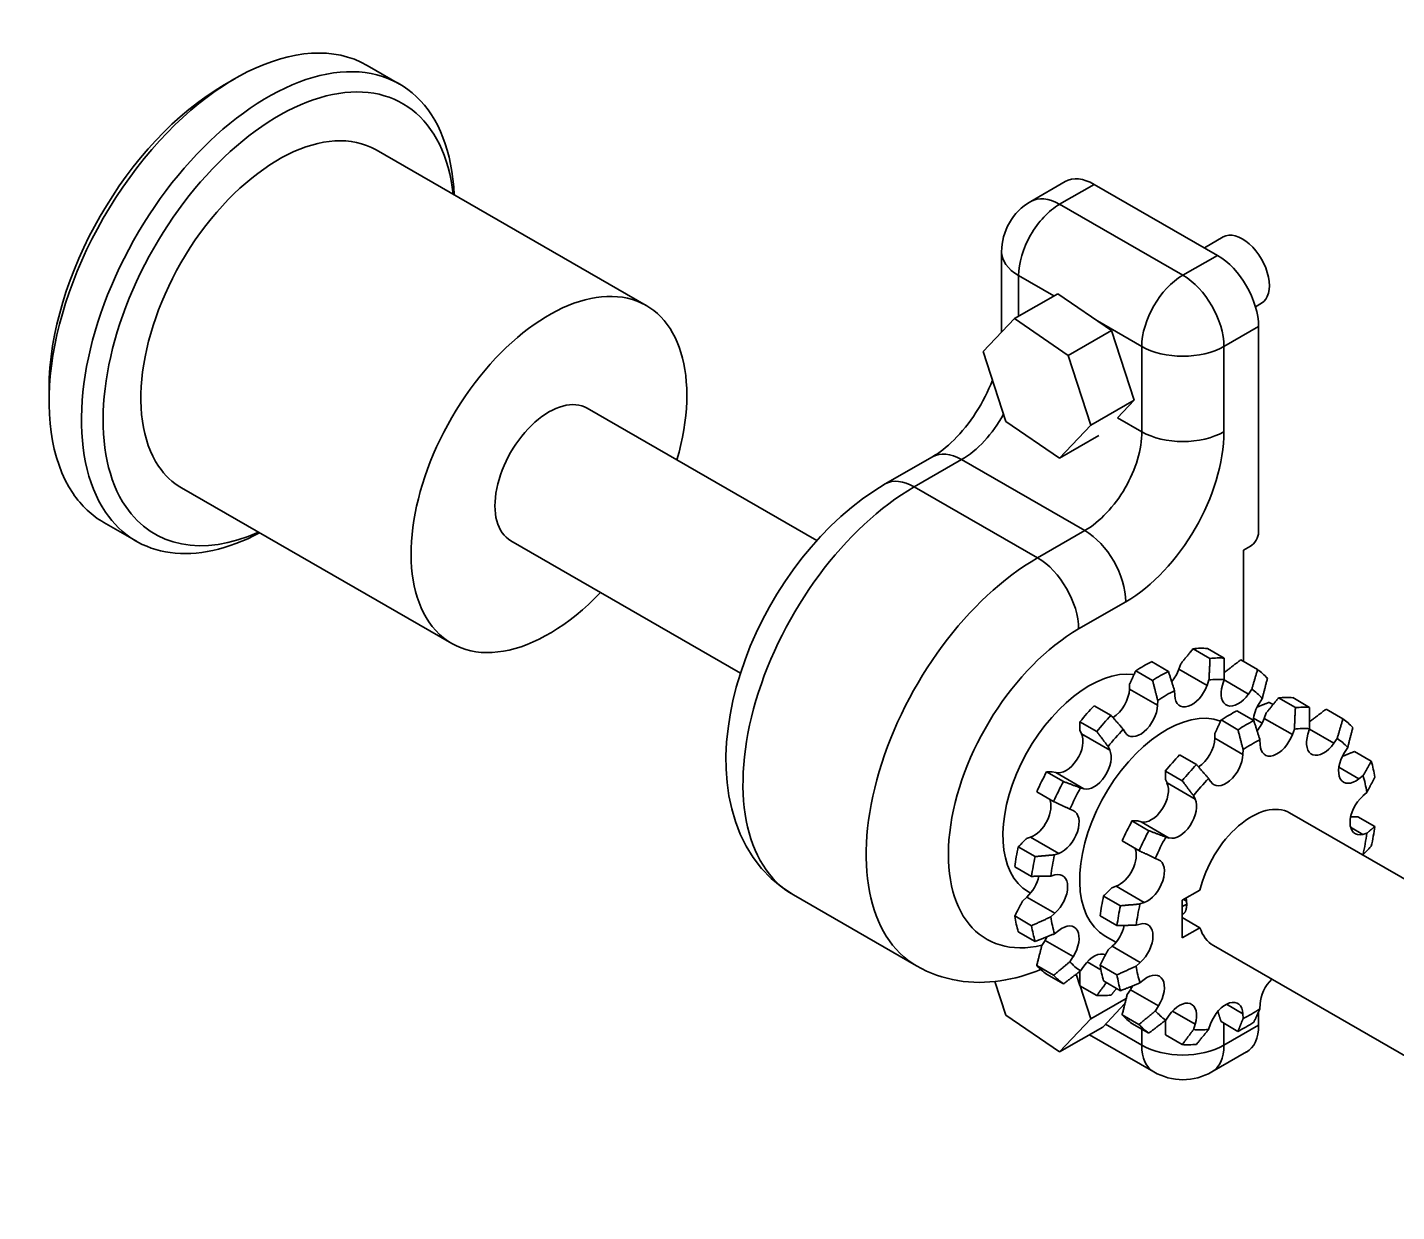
# Model space of a CAD drawing. Header units: millimetres. Extents: x 124 to 803, y 144 to 446.
# Drawn here: x 517.6 to 696.8, y 197.6 to 352.5 of the extents above; entities that cross this region are included whole.
import ezdxf

# ---------------------------------------------------------------- set-up
doc = ezdxf.new("R2010")
doc.units = ezdxf.units.MM
doc.layers.add('Tangent Edges', color=255, linetype='Continuous', lineweight=50)
doc.layers.add('Visible Edges', color=255, linetype='Continuous', lineweight=50)

msp = doc.modelspace()

# ---------------------------------------------------------------- linework, layer by layer
at = {"layer": 'Tangent Edges', "linetype": 'Continuous', "lineweight": 35}
for p, q in [((653.41, 332.37), (648.89, 329.76)), ((652.68, 329.39), (657.21, 331.99)), ((668.8, 320.1), (652.68, 329.39)), ((645.08, 323.17), (645.08, 312.67)), ((673.33, 322.71), (668.8, 320.1)), ((647.31, 314.75), (647.31, 320.08)), ((647.31, 320.08), (651.93, 317.42)), ((657.62, 314.14), (663.43, 310.79)), ((674.18, 310.79), (678.7, 313.4)), ((663.43, 310.79), (663.43, 299.65)), ((674.18, 299.65), (674.18, 310.79)), ((660.25, 301.48), (663.43, 299.65)), ((636.04, 296.36), (629.87, 292.81)), ((633.66, 292.44), (639.84, 295.99)), ((639.84, 295.99), (655.96, 286.71)), ((633.66, 292.44), (649.78, 283.15)), ((655.96, 286.71), (649.78, 283.15)), ((677.64, 284.67), (676.72, 284.14)), ((655.16, 273.84), (661.33, 277.4)), ((670.14, 271.26), (672.35, 269.99)), ((674.21, 270.03), (672.01, 271.3)), ((666.91, 268.29), (664.7, 269.57)), ((668.29, 268.59), (668.54, 269.3)), ((676.37, 269.79), (678.58, 268.52)), ((662.64, 268.37), (664.84, 267.1)), ((671.96, 266.47), (668.29, 268.59)), ((672.22, 267.18), (671.96, 266.47)), ((673.99, 266.51), (674.21, 267.22)), ((677.38, 265.33), (674.19, 267.17)), ((661.81, 265.97), (661.83, 266.62)), ((665.49, 263.86), (661.81, 265.97)), ((667.74, 265.15), (667.72, 265.78)), ((677.82, 265.97), (677.38, 265.33)), ((659.4, 262.54), (657.2, 263.81)), ((665.51, 264.5), (665.49, 263.86)), ((678.78, 264.11), (679.2, 264.77)), ((680.08, 264.24), (680.6, 263.95)), ((681.32, 264.83), (683.52, 263.56)), ((685.39, 263.59), (683.18, 264.86)), ((655.33, 261.7), (657.54, 260.43)), ((673.81, 261.94), (676.01, 260.67)), ((678.08, 261.86), (675.88, 263.13)), ((679.18, 261.53), (678.04, 262.19)), ((679.46, 262.15), (679.72, 262.87)), ((683.14, 260.04), (679.46, 262.15)), ((687.54, 263.35), (689.75, 262.08)), ((655.56, 260.13), (655.34, 260.59)), ((659.23, 258.01), (655.56, 260.13)), ((661.26, 260.31), (661, 260.72)), ((672.98, 259.54), (673, 260.19)), ((683.39, 260.75), (683.14, 260.04)), ((685.16, 260.07), (685.38, 260.79)), ((688.55, 258.9), (685.37, 260.74)), ((659.01, 258.47), (659.23, 258.01)), ((676.66, 257.42), (672.98, 259.54)), ((676.68, 258.07), (676.66, 257.42)), ((678.91, 258.72), (678.89, 259.34)), ((689, 259.53), (688.55, 258.9)), ((689.95, 257.68), (690.37, 258.33)), ((670.58, 256.1), (668.37, 257.37)), ((653.18, 253.89), (650.97, 255.16)), ((651.72, 255.17), (652.17, 255.05)), ((655.84, 252.93), (652.17, 255.05)), ((666.51, 255.26), (668.71, 253.99)), ((691.84, 254.24), (689.21, 255.75)), ((692.38, 254.67), (691.84, 254.24)), ((655.84, 252.93), (655.4, 253.06)), ((666.73, 253.7), (666.51, 254.15)), ((670.41, 251.58), (666.73, 253.7)), ((672.43, 253.87), (672.17, 254.29)), ((649.68, 252.55), (651.89, 251.28)), ((670.19, 252.04), (670.41, 251.58)), ((692.34, 252), (692.87, 252.47)), ((654.03, 250.27), (654.44, 250.09)), ((691.71, 249.29), (693.92, 248.02)), ((664.35, 247.46), (662.14, 248.73)), ((662.9, 248.74), (663.34, 248.62)), ((667.02, 246.5), (663.34, 248.62)), ((692.34, 246.98), (690.75, 247.9)), ((648.34, 246.42), (648.88, 246.61)), ((652.56, 244.49), (648.88, 246.61)), ((660.85, 246.12), (663.06, 244.85)), ((667.02, 246.5), (666.57, 246.62)), ((692.87, 247.12), (692.34, 246.98)), ((649.47, 244.07), (647.26, 245.34)), ((652.56, 244.49), (652.02, 244.3)), ((665.2, 243.84), (665.62, 243.66)), ((692.26, 244.31), (692.38, 244.35)), ((646.8, 242.75), (649.01, 241.48)), ((651.53, 241.53), (652.06, 241.67)), ((659.51, 239.98), (660.06, 240.18)), ((663.73, 238.06), (660.06, 240.18)), ((617.84, 239.05), (633.96, 229.76)), ((647.85, 238.3), (648.38, 238.77)), ((652.06, 236.66), (648.38, 238.77)), ((660.64, 237.64), (658.43, 238.91)), ((652.06, 236.66), (651.53, 236.19)), ((663.73, 238.06), (663.19, 237.87)), ((668.73, 237.52), (669.3, 237.84)), ((649.01, 235.03), (646.8, 236.3)), ((657.97, 236.32), (660.18, 235.04)), ((662.7, 235.1), (663.23, 235.24)), ((647.26, 234.23), (649.47, 232.96)), ((650.35, 232.44), (650.77, 233.09)), ((654.44, 230.98), (650.77, 233.09)), ((652.02, 233.98), (652.56, 234.41)), ((659.02, 231.87), (659.56, 232.34)), ((663.23, 230.22), (659.56, 232.34)), ((651.89, 228.54), (649.68, 229.81)), ((654.44, 230.98), (654.03, 230.32)), ((655.4, 229.12), (655.84, 229.75)), ((658.08, 229.24), (656.27, 230.29)), ((660.18, 228.59), (657.97, 229.86)), ((663.23, 230.22), (662.7, 229.75)), ((650.97, 228.69), (653.18, 227.42)), ((658.43, 227.8), (660.64, 226.53)), ((663.19, 227.55), (663.73, 227.98)), ((657.54, 225.91), (655.33, 227.18)), ((661.52, 226.01), (661.94, 226.66)), ((665.62, 224.54), (661.94, 226.66)), ((665.62, 224.54), (665.2, 223.89)), ((676.66, 223.5), (674.49, 224.75)), ((678.89, 224.15), (678.91, 224.8)), ((663.06, 222.11), (660.85, 223.38)), ((662.14, 222.25), (664.35, 220.98)), ((666.57, 222.69), (667.02, 223.32)), ((670.41, 222.15), (667.44, 223.85)), ((672.17, 221.47), (672.43, 222.18)), ((676.01, 221.21), (673.81, 222.48)), ((674.18, 219.39), (674.18, 222.26)), ((676.66, 223.5), (676.68, 222.88)), ((678.7, 223.75), (678.7, 222)), ((656.57, 220.77), (665.01, 215.9)), ((663.43, 219.39), (658.66, 222.14)), ((663.43, 221.51), (663.43, 219.39)), ((668.71, 219.47), (666.51, 220.74)), ((670.41, 222.15), (670.19, 221.43)), ((678.7, 222), (674.18, 219.39)), ((677.12, 218.51), (672.6, 215.9))]:
    msp.add_line(p, q, dxfattribs=at).dxf.unprotected_set("ltscale", 0)
for points in [[(643.88, 306.38), (643.67, 305.84), (643.43, 305.3), (643.18, 304.77), (642.92, 304.23), (642.64, 303.7), (642.35, 303.17), (642.04, 302.66), (641.72, 302.15), (641.39, 301.65), (641.05, 301.17), (640.7, 300.69), (640.34, 300.24), (639.98, 299.8), (639.61, 299.38), (639.24, 298.97), (638.87, 298.59), (638.5, 298.23), (638.13, 297.89), (637.76, 297.58), (637.4, 297.28), (637.04, 297.02), (636.7, 296.77), (636.36, 296.56), (636.04, 296.36)], [(629.87, 292.81), (628.35, 291.88), (626.88, 290.86), (625.45, 289.75), (624.05, 288.56), (622.71, 287.3), (621.4, 285.96), (620.15, 284.56), (618.95, 283.1), (617.8, 281.58), (616.71, 280.01), (615.67, 278.4), (614.7, 276.74), (613.8, 275.05), (612.96, 273.33), (612.2, 271.58), (611.51, 269.81), (610.9, 268.03), (610.37, 266.23), (609.92, 264.43), (609.56, 262.63), (609.29, 260.84), (609.11, 259.04), (609.02, 257.26), (609.04, 255.5), (609.17, 253.74), (609.41, 252.02), (609.77, 250.31), (610.26, 248.64), (610.89, 247.01), (611.66, 245.44), (612.59, 243.93), (613.68, 242.52), (614.93, 241.21), (616.32, 240.05), (617.84, 239.05)], [(668.54, 269.3), (668.61, 269.38), (668.67, 269.45), (668.73, 269.53), (668.8, 269.61), (668.86, 269.69), (668.93, 269.77), (668.99, 269.85), (669.06, 269.93), (669.12, 270.01), (669.19, 270.09), (669.25, 270.17), (669.32, 270.25), (669.39, 270.33), (669.46, 270.42), (669.52, 270.5), (669.59, 270.58), (669.66, 270.67), (669.73, 270.75), (669.8, 270.83), (669.86, 270.92), (669.93, 271), (670, 271.09), (670.07, 271.18), (670.14, 271.26)], [(672.35, 269.99), (672.34, 269.87), (672.34, 269.74), (672.33, 269.62), (672.33, 269.5), (672.32, 269.38), (672.32, 269.26), (672.31, 269.14), (672.31, 269.02), (672.3, 268.9), (672.29, 268.78), (672.29, 268.66), (672.28, 268.55), (672.28, 268.43), (672.27, 268.31), (672.27, 268.2), (672.26, 268.08), (672.26, 267.97), (672.25, 267.85), (672.25, 267.74), (672.24, 267.63), (672.24, 267.52), (672.23, 267.4), (672.23, 267.29), (672.22, 267.18)], [(674.21, 267.22), (674.21, 267.33), (674.21, 267.44), (674.21, 267.55), (674.21, 267.67), (674.21, 267.78), (674.21, 267.89), (674.21, 268.01), (674.21, 268.12), (674.21, 268.24), (674.21, 268.35), (674.21, 268.47), (674.21, 268.58), (674.21, 268.7), (674.21, 268.82), (674.21, 268.94), (674.21, 269.06), (674.21, 269.17), (674.21, 269.29), (674.21, 269.42), (674.21, 269.54), (674.21, 269.66), (674.21, 269.78), (674.21, 269.9), (674.21, 270.03)], [(674.21, 268.13), (674.3, 268.2), (674.38, 268.27), (674.47, 268.33), (674.55, 268.4), (674.64, 268.46), (674.73, 268.53), (674.82, 268.6), (674.9, 268.67), (674.99, 268.73), (675.08, 268.8), (675.17, 268.87), (675.26, 268.94), (675.35, 269.01), (675.44, 269.08), (675.53, 269.15), (675.62, 269.22), (675.71, 269.29), (675.81, 269.36), (675.9, 269.43), (675.99, 269.5), (676.09, 269.57), (676.18, 269.64), (676.27, 269.72), (676.37, 269.79)], [(661.83, 266.62), (661.86, 266.69), (661.9, 266.76), (661.93, 266.83), (661.96, 266.9), (661.99, 266.97), (662.02, 267.04), (662.06, 267.11), (662.09, 267.18), (662.12, 267.26), (662.16, 267.33), (662.19, 267.4), (662.22, 267.47), (662.26, 267.55), (662.29, 267.62), (662.32, 267.69), (662.36, 267.77), (662.39, 267.84), (662.43, 267.92), (662.46, 267.99), (662.5, 268.07), (662.53, 268.14), (662.57, 268.22), (662.6, 268.3), (662.64, 268.37)], [(664.84, 267.1), (664.87, 266.99), (664.9, 266.88), (664.93, 266.76), (664.96, 266.65), (664.99, 266.54), (665.02, 266.43), (665.04, 266.31), (665.07, 266.2), (665.1, 266.09), (665.13, 265.98), (665.16, 265.88), (665.19, 265.77), (665.21, 265.66), (665.24, 265.55), (665.27, 265.45), (665.3, 265.34), (665.32, 265.23), (665.35, 265.13), (665.38, 265.02), (665.4, 264.92), (665.43, 264.81), (665.46, 264.71), (665.48, 264.61), (665.51, 264.5)], [(667.72, 265.78), (667.68, 265.87), (667.65, 265.97), (667.62, 266.08), (667.59, 266.18), (667.55, 266.28), (667.52, 266.38), (667.49, 266.48), (667.46, 266.58), (667.42, 266.69), (667.39, 266.79), (667.36, 266.89), (667.32, 267), (667.29, 267.1), (667.26, 267.21), (667.22, 267.32), (667.19, 267.42), (667.15, 267.53), (667.12, 267.64), (667.09, 267.75), (667.05, 267.85), (667.02, 267.96), (666.98, 268.07), (666.95, 268.18), (666.91, 268.29)], [(678.58, 268.52), (678.54, 268.41), (678.51, 268.29), (678.48, 268.18), (678.44, 268.07), (678.41, 267.96), (678.38, 267.85), (678.35, 267.74), (678.31, 267.63), (678.28, 267.53), (678.25, 267.42), (678.22, 267.31), (678.19, 267.21), (678.16, 267.1), (678.13, 267), (678.1, 266.89), (678.06, 266.79), (678.03, 266.68), (678, 266.58), (677.97, 266.48), (677.94, 266.37), (677.91, 266.27), (677.88, 266.17), (677.85, 266.07), (677.82, 265.97)], [(679.2, 264.77), (679.23, 264.87), (679.25, 264.97), (679.28, 265.08), (679.3, 265.18), (679.33, 265.29), (679.36, 265.39), (679.39, 265.5), (679.41, 265.61), (679.44, 265.72), (679.47, 265.82), (679.49, 265.93), (679.52, 266.04), (679.55, 266.15), (679.58, 266.26), (679.61, 266.37), (679.63, 266.48), (679.66, 266.59), (679.69, 266.71), (679.72, 266.82), (679.75, 266.93), (679.78, 267.05), (679.81, 267.16), (679.84, 267.27), (679.86, 267.39)], [(678.5, 263.61), (678.56, 263.64), (678.63, 263.66), (678.69, 263.69), (678.76, 263.71), (678.82, 263.74), (678.88, 263.77), (678.95, 263.79), (679.01, 263.82), (679.08, 263.84), (679.14, 263.87), (679.21, 263.9), (679.28, 263.92), (679.34, 263.95), (679.41, 263.97), (679.47, 264), (679.54, 264.03), (679.61, 264.05), (679.67, 264.08), (679.74, 264.11), (679.81, 264.13), (679.88, 264.16), (679.94, 264.19), (680.01, 264.22), (680.08, 264.24)], [(679.72, 262.87), (679.78, 262.94), (679.84, 263.02), (679.91, 263.1), (679.97, 263.18), (680.04, 263.26), (680.1, 263.34), (680.16, 263.41), (680.23, 263.49), (680.3, 263.58), (680.36, 263.66), (680.43, 263.74), (680.49, 263.82), (680.56, 263.9), (680.63, 263.98), (680.69, 264.07), (680.76, 264.15), (680.83, 264.23), (680.9, 264.32), (680.97, 264.4), (681.04, 264.49), (681.11, 264.57), (681.18, 264.66), (681.25, 264.74), (681.32, 264.83)], [(683.52, 263.56), (683.52, 263.43), (683.51, 263.31), (683.51, 263.19), (683.5, 263.07), (683.49, 262.95), (683.49, 262.82), (683.48, 262.7), (683.48, 262.59), (683.47, 262.47), (683.47, 262.35), (683.46, 262.23), (683.46, 262.11), (683.45, 262), (683.45, 261.88), (683.44, 261.76), (683.44, 261.65), (683.43, 261.53), (683.42, 261.42), (683.42, 261.31), (683.41, 261.19), (683.41, 261.08), (683.4, 260.97), (683.4, 260.86), (683.39, 260.75)], [(685.38, 260.79), (685.38, 260.9), (685.38, 261.01), (685.38, 261.12), (685.38, 261.23), (685.38, 261.34), (685.38, 261.46), (685.38, 261.57), (685.38, 261.69), (685.38, 261.8), (685.38, 261.92), (685.38, 262.03), (685.38, 262.15), (685.38, 262.27), (685.38, 262.38), (685.38, 262.5), (685.38, 262.62), (685.38, 262.74), (685.38, 262.86), (685.38, 262.98), (685.38, 263.1), (685.38, 263.22), (685.39, 263.35), (685.39, 263.47), (685.39, 263.59)], [(655.34, 260.59), (655.34, 260.63), (655.34, 260.67), (655.34, 260.72), (655.34, 260.76), (655.34, 260.81), (655.34, 260.85), (655.34, 260.9), (655.34, 260.94), (655.34, 260.99), (655.34, 261.03), (655.34, 261.08), (655.34, 261.13), (655.34, 261.17), (655.34, 261.22), (655.33, 261.27), (655.33, 261.31), (655.33, 261.36), (655.33, 261.41), (655.33, 261.45), (655.33, 261.5), (655.33, 261.55), (655.33, 261.6), (655.33, 261.65), (655.33, 261.7)], [(661, 260.72), (660.94, 260.79), (660.88, 260.86), (660.81, 260.94), (660.75, 261.01), (660.68, 261.08), (660.62, 261.16), (660.55, 261.23), (660.49, 261.3), (660.42, 261.38), (660.36, 261.45), (660.29, 261.53), (660.23, 261.6), (660.16, 261.68), (660.09, 261.75), (660.02, 261.83), (659.96, 261.91), (659.89, 261.99), (659.82, 262.06), (659.75, 262.14), (659.68, 262.22), (659.61, 262.3), (659.54, 262.38), (659.47, 262.46), (659.4, 262.54)], [(673, 260.19), (673.04, 260.26), (673.07, 260.33), (673.1, 260.4), (673.13, 260.47), (673.16, 260.54), (673.2, 260.61), (673.23, 260.68), (673.26, 260.75), (673.3, 260.82), (673.33, 260.89), (673.36, 260.97), (673.39, 261.04), (673.43, 261.11), (673.46, 261.19), (673.5, 261.26), (673.53, 261.33), (673.56, 261.41), (673.6, 261.48), (673.63, 261.56), (673.67, 261.63), (673.7, 261.71), (673.74, 261.79), (673.77, 261.86), (673.81, 261.94)], [(678.89, 259.34), (678.86, 259.44), (678.82, 259.54), (678.79, 259.64), (678.76, 259.74), (678.73, 259.84), (678.69, 259.95), (678.66, 260.05), (678.63, 260.15), (678.6, 260.25), (678.56, 260.36), (678.53, 260.46), (678.5, 260.57), (678.46, 260.67), (678.43, 260.78), (678.4, 260.88), (678.36, 260.99), (678.33, 261.1), (678.29, 261.2), (678.26, 261.31), (678.22, 261.42), (678.19, 261.53), (678.15, 261.64), (678.12, 261.75), (678.08, 261.86)], [(685.38, 261.7), (685.47, 261.77), (685.55, 261.83), (685.64, 261.9), (685.73, 261.96), (685.81, 262.03), (685.9, 262.1), (685.99, 262.16), (686.08, 262.23), (686.16, 262.3), (686.25, 262.37), (686.34, 262.44), (686.43, 262.5), (686.52, 262.57), (686.61, 262.64), (686.7, 262.71), (686.79, 262.78), (686.89, 262.85), (686.98, 262.92), (687.07, 262.99), (687.16, 263.07), (687.26, 263.14), (687.35, 263.21), (687.45, 263.28), (687.54, 263.35)], [(689.75, 262.08), (689.71, 261.97), (689.68, 261.86), (689.65, 261.75), (689.62, 261.64), (689.58, 261.53), (689.55, 261.42), (689.52, 261.31), (689.49, 261.2), (689.46, 261.09), (689.42, 260.99), (689.39, 260.88), (689.36, 260.77), (689.33, 260.67), (689.3, 260.56), (689.27, 260.46), (689.24, 260.35), (689.21, 260.25), (689.18, 260.14), (689.15, 260.04), (689.12, 259.94), (689.08, 259.84), (689.05, 259.74), (689.03, 259.64), (689, 259.53)], [(657.54, 260.43), (657.6, 260.34), (657.67, 260.25), (657.73, 260.17), (657.8, 260.08), (657.86, 260), (657.92, 259.92), (657.99, 259.83), (658.05, 259.75), (658.11, 259.67), (658.18, 259.58), (658.24, 259.5), (658.3, 259.42), (658.36, 259.34), (658.42, 259.26), (658.48, 259.18), (658.54, 259.1), (658.6, 259.02), (658.66, 258.94), (658.72, 258.86), (658.78, 258.78), (658.84, 258.7), (658.9, 258.62), (658.96, 258.55), (659.01, 258.47)], [(676.01, 260.67), (676.04, 260.56), (676.07, 260.44), (676.1, 260.33), (676.13, 260.22), (676.16, 260.1), (676.19, 259.99), (676.22, 259.88), (676.25, 259.77), (676.27, 259.66), (676.3, 259.55), (676.33, 259.44), (676.36, 259.33), (676.39, 259.23), (676.41, 259.12), (676.44, 259.01), (676.47, 258.9), (676.49, 258.8), (676.52, 258.69), (676.55, 258.59), (676.58, 258.48), (676.6, 258.38), (676.63, 258.28), (676.65, 258.17), (676.68, 258.07)], [(690.37, 258.33), (690.4, 258.44), (690.42, 258.54), (690.45, 258.64), (690.48, 258.75), (690.5, 258.85), (690.53, 258.96), (690.56, 259.07), (690.58, 259.17), (690.61, 259.28), (690.64, 259.39), (690.67, 259.5), (690.69, 259.61), (690.72, 259.72), (690.75, 259.83), (690.78, 259.94), (690.81, 260.05), (690.83, 260.16), (690.86, 260.27), (690.89, 260.38), (690.92, 260.5), (690.95, 260.61), (690.98, 260.73), (691.01, 260.84), (691.04, 260.96)], [(650.97, 255.16), (651, 255.16), (651.04, 255.16), (651.07, 255.16), (651.1, 255.16), (651.14, 255.16), (651.17, 255.17), (651.2, 255.17), (651.23, 255.17), (651.26, 255.17), (651.3, 255.17), (651.33, 255.17), (651.36, 255.17), (651.39, 255.17), (651.42, 255.17), (651.45, 255.17), (651.48, 255.17), (651.51, 255.17), (651.54, 255.17), (651.57, 255.17), (651.6, 255.17), (651.63, 255.17), (651.66, 255.17), (651.69, 255.17), (651.72, 255.17)], [(666.51, 254.15), (666.51, 254.2), (666.51, 254.24), (666.51, 254.28), (666.51, 254.33), (666.51, 254.37), (666.51, 254.42), (666.51, 254.46), (666.51, 254.51), (666.51, 254.55), (666.51, 254.6), (666.51, 254.65), (666.51, 254.69), (666.51, 254.74), (666.51, 254.78), (666.51, 254.83), (666.51, 254.88), (666.51, 254.93), (666.51, 254.97), (666.51, 255.02), (666.51, 255.07), (666.51, 255.12), (666.51, 255.17), (666.51, 255.21), (666.51, 255.26)], [(672.17, 254.29), (672.11, 254.36), (672.05, 254.43), (671.98, 254.5), (671.92, 254.58), (671.86, 254.65), (671.79, 254.72), (671.73, 254.8), (671.66, 254.87), (671.6, 254.94), (671.53, 255.02), (671.46, 255.09), (671.4, 255.17), (671.33, 255.24), (671.26, 255.32), (671.2, 255.4), (671.13, 255.47), (671.06, 255.55), (670.99, 255.63), (670.92, 255.71), (670.85, 255.79), (670.79, 255.86), (670.72, 255.94), (670.65, 256.02), (670.58, 256.1)], [(692.87, 252.47), (692.91, 252.55), (692.95, 252.63), (692.99, 252.71), (693.03, 252.79), (693.08, 252.87), (693.12, 252.95), (693.16, 253.03), (693.2, 253.11), (693.25, 253.19), (693.29, 253.28), (693.33, 253.36), (693.38, 253.44), (693.42, 253.53), (693.47, 253.61), (693.51, 253.69), (693.55, 253.78), (693.6, 253.86), (693.64, 253.95), (693.69, 254.04), (693.73, 254.12), (693.78, 254.21), (693.83, 254.3), (693.87, 254.38), (693.92, 254.47)], [(655.4, 253.06), (655.31, 253.09), (655.22, 253.12), (655.14, 253.16), (655.05, 253.19), (654.96, 253.22), (654.87, 253.26), (654.78, 253.29), (654.69, 253.32), (654.6, 253.36), (654.51, 253.39), (654.41, 253.43), (654.32, 253.46), (654.23, 253.5), (654.14, 253.53), (654.04, 253.57), (653.95, 253.6), (653.85, 253.64), (653.76, 253.67), (653.66, 253.71), (653.57, 253.75), (653.47, 253.78), (653.37, 253.82), (653.28, 253.86), (653.18, 253.89)], [(668.71, 253.99), (668.78, 253.91), (668.84, 253.82), (668.91, 253.74), (668.97, 253.65), (669.03, 253.57), (669.1, 253.48), (669.16, 253.4), (669.22, 253.31), (669.29, 253.23), (669.35, 253.15), (669.41, 253.07), (669.47, 252.99), (669.53, 252.9), (669.59, 252.82), (669.65, 252.74), (669.71, 252.66), (669.77, 252.58), (669.83, 252.5), (669.89, 252.43), (669.95, 252.35), (670.01, 252.27), (670.07, 252.19), (670.13, 252.11), (670.19, 252.04)], [(651.89, 251.28), (651.98, 251.24), (652.08, 251.19), (652.17, 251.15), (652.26, 251.1), (652.35, 251.06), (652.45, 251.02), (652.54, 250.97), (652.63, 250.93), (652.72, 250.89), (652.81, 250.85), (652.9, 250.8), (652.99, 250.76), (653.08, 250.72), (653.16, 250.68), (653.25, 250.64), (653.34, 250.59), (653.43, 250.55), (653.51, 250.51), (653.6, 250.47), (653.69, 250.43), (653.77, 250.39), (653.86, 250.35), (653.94, 250.31), (654.03, 250.27)], [(690.75, 249.27), (690.79, 249.27), (690.83, 249.27), (690.87, 249.28), (690.91, 249.28), (690.95, 249.28), (690.99, 249.28), (691.03, 249.28), (691.07, 249.28), (691.11, 249.28), (691.15, 249.28), (691.19, 249.28), (691.23, 249.28), (691.27, 249.28), (691.31, 249.28), (691.35, 249.29), (691.39, 249.29), (691.43, 249.29), (691.47, 249.29), (691.51, 249.29), (691.55, 249.29), (691.59, 249.29), (691.63, 249.29), (691.67, 249.29), (691.71, 249.29)], [(662.14, 248.73), (662.18, 248.73), (662.21, 248.73), (662.24, 248.73), (662.28, 248.73), (662.31, 248.73), (662.34, 248.73), (662.37, 248.73), (662.4, 248.73), (662.44, 248.73), (662.47, 248.73), (662.5, 248.73), (662.53, 248.73), (662.56, 248.73), (662.59, 248.74), (662.62, 248.74), (662.65, 248.74), (662.69, 248.74), (662.72, 248.74), (662.75, 248.74), (662.78, 248.74), (662.81, 248.74), (662.84, 248.74), (662.87, 248.74), (662.9, 248.74)], [(666.57, 246.62), (666.49, 246.66), (666.4, 246.69), (666.31, 246.72), (666.22, 246.76), (666.13, 246.79), (666.04, 246.82), (665.95, 246.86), (665.86, 246.89), (665.77, 246.92), (665.68, 246.96), (665.59, 246.99), (665.49, 247.03), (665.4, 247.06), (665.31, 247.1), (665.21, 247.13), (665.12, 247.17), (665.03, 247.2), (664.93, 247.24), (664.83, 247.28), (664.74, 247.31), (664.64, 247.35), (664.55, 247.38), (664.45, 247.42), (664.35, 247.46)], [(693.92, 248.02), (693.87, 247.98), (693.83, 247.94), (693.78, 247.9), (693.73, 247.87), (693.69, 247.83), (693.64, 247.79), (693.6, 247.75), (693.55, 247.71), (693.51, 247.67), (693.47, 247.64), (693.42, 247.6), (693.38, 247.56), (693.33, 247.52), (693.29, 247.49), (693.25, 247.45), (693.2, 247.41), (693.16, 247.38), (693.12, 247.34), (693.08, 247.3), (693.03, 247.27), (692.99, 247.23), (692.95, 247.19), (692.91, 247.16), (692.87, 247.12)], [(647.26, 245.34), (647.31, 245.39), (647.36, 245.44), (647.4, 245.49), (647.45, 245.53), (647.5, 245.58), (647.54, 245.62), (647.59, 245.67), (647.64, 245.72), (647.68, 245.76), (647.73, 245.81), (647.77, 245.85), (647.82, 245.9), (647.86, 245.94), (647.91, 245.99), (647.95, 246.03), (648, 246.07), (648.04, 246.12), (648.08, 246.16), (648.13, 246.2), (648.17, 246.25), (648.21, 246.29), (648.26, 246.33), (648.3, 246.37), (648.34, 246.42)], [(652.02, 244.3), (651.92, 244.29), (651.82, 244.28), (651.72, 244.27), (651.61, 244.26), (651.51, 244.25), (651.41, 244.25), (651.31, 244.24), (651.2, 244.23), (651.1, 244.22), (650.99, 244.21), (650.89, 244.2), (650.78, 244.19), (650.67, 244.18), (650.57, 244.17), (650.46, 244.16), (650.35, 244.15), (650.24, 244.14), (650.13, 244.13), (650.02, 244.12), (649.91, 244.11), (649.8, 244.1), (649.69, 244.09), (649.58, 244.08), (649.47, 244.07)], [(663.06, 244.85), (663.15, 244.8), (663.25, 244.76), (663.34, 244.71), (663.43, 244.67), (663.53, 244.63), (663.62, 244.58), (663.71, 244.54), (663.8, 244.5), (663.89, 244.45), (663.98, 244.41), (664.07, 244.37), (664.16, 244.33), (664.25, 244.28), (664.34, 244.24), (664.42, 244.2), (664.51, 244.16), (664.6, 244.12), (664.69, 244.08), (664.77, 244.04), (664.86, 244), (664.94, 243.96), (665.03, 243.92), (665.11, 243.88), (665.2, 243.84)], [(692.38, 244.35), (692.42, 244.4), (692.46, 244.44), (692.51, 244.48), (692.55, 244.52), (692.59, 244.57), (692.64, 244.61), (692.68, 244.65), (692.72, 244.7), (692.77, 244.74), (692.81, 244.79), (692.86, 244.83), (692.9, 244.87), (692.95, 244.92), (692.99, 244.96), (693.04, 245.01), (693.08, 245.06), (693.13, 245.1), (693.18, 245.15), (693.22, 245.19), (693.27, 245.24), (693.32, 245.29), (693.36, 245.33), (693.41, 245.38), (693.46, 245.43)], [(649.01, 241.48), (649.12, 241.48), (649.23, 241.48), (649.34, 241.49), (649.45, 241.49), (649.56, 241.49), (649.67, 241.49), (649.77, 241.49), (649.88, 241.5), (649.99, 241.5), (650.09, 241.5), (650.2, 241.5), (650.3, 241.5), (650.41, 241.51), (650.51, 241.51), (650.62, 241.51), (650.72, 241.51), (650.82, 241.52), (650.92, 241.52), (651.03, 241.52), (651.13, 241.52), (651.23, 241.52), (651.33, 241.53), (651.43, 241.53), (651.53, 241.53)], [(646.8, 236.3), (646.85, 236.39), (646.89, 236.47), (646.94, 236.56), (646.99, 236.65), (647.03, 236.74), (647.08, 236.82), (647.12, 236.91), (647.16, 236.99), (647.21, 237.08), (647.25, 237.16), (647.3, 237.25), (647.34, 237.33), (647.39, 237.41), (647.43, 237.5), (647.47, 237.58), (647.51, 237.66), (647.56, 237.74), (647.6, 237.82), (647.64, 237.9), (647.68, 237.98), (647.73, 238.06), (647.77, 238.14), (647.81, 238.22), (647.85, 238.3)], [(658.43, 238.91), (658.48, 238.96), (658.53, 239.01), (658.58, 239.05), (658.62, 239.1), (658.67, 239.14), (658.72, 239.19), (658.76, 239.24), (658.81, 239.28), (658.85, 239.33), (658.9, 239.37), (658.94, 239.42), (658.99, 239.46), (659.03, 239.51), (659.08, 239.55), (659.12, 239.6), (659.17, 239.64), (659.21, 239.68), (659.26, 239.73), (659.3, 239.77), (659.34, 239.81), (659.39, 239.86), (659.43, 239.9), (659.47, 239.94), (659.51, 239.98)], [(669.23, 238.64), (669.24, 238.6), (669.24, 238.57), (669.25, 238.53), (669.25, 238.5), (669.26, 238.46), (669.26, 238.43), (669.27, 238.4), (669.27, 238.36), (669.27, 238.33), (669.28, 238.29), (669.28, 238.26), (669.28, 238.23), (669.29, 238.19), (669.29, 238.16), (669.29, 238.13), (669.29, 238.1), (669.29, 238.07), (669.29, 238.03), (669.3, 238), (669.3, 237.97), (669.3, 237.94), (669.3, 237.91), (669.3, 237.88), (669.3, 237.85)], [(663.19, 237.87), (663.09, 237.86), (662.99, 237.85), (662.89, 237.84), (662.79, 237.83), (662.68, 237.82), (662.58, 237.81), (662.48, 237.8), (662.37, 237.79), (662.27, 237.78), (662.16, 237.78), (662.06, 237.77), (661.95, 237.76), (661.85, 237.75), (661.74, 237.74), (661.63, 237.73), (661.52, 237.72), (661.41, 237.71), (661.31, 237.7), (661.2, 237.69), (661.09, 237.68), (660.98, 237.67), (660.86, 237.66), (660.75, 237.65), (660.64, 237.64)], [(651.53, 236.19), (651.43, 236.14), (651.33, 236.09), (651.23, 236.05), (651.13, 236), (651.03, 235.96), (650.92, 235.91), (650.82, 235.86), (650.72, 235.81), (650.62, 235.77), (650.51, 235.72), (650.41, 235.67), (650.3, 235.62), (650.2, 235.57), (650.09, 235.53), (649.99, 235.48), (649.88, 235.43), (649.77, 235.38), (649.67, 235.33), (649.56, 235.28), (649.45, 235.23), (649.34, 235.18), (649.23, 235.13), (649.12, 235.08), (649.01, 235.03)], [(660.18, 235.04), (660.29, 235.05), (660.4, 235.05), (660.51, 235.05), (660.62, 235.05), (660.73, 235.06), (660.84, 235.06), (660.95, 235.06), (661.05, 235.06), (661.16, 235.06), (661.27, 235.07), (661.37, 235.07), (661.48, 235.07), (661.58, 235.07), (661.69, 235.08), (661.79, 235.08), (661.89, 235.08), (662, 235.08), (662.1, 235.08), (662.2, 235.09), (662.3, 235.09), (662.4, 235.09), (662.5, 235.09), (662.6, 235.09), (662.7, 235.1)], [(649.47, 232.96), (649.58, 233.01), (649.69, 233.05), (649.8, 233.1), (649.91, 233.14), (650.02, 233.18), (650.13, 233.23), (650.24, 233.27), (650.35, 233.31), (650.46, 233.36), (650.57, 233.4), (650.67, 233.44), (650.78, 233.49), (650.89, 233.53), (650.99, 233.57), (651.1, 233.61), (651.2, 233.65), (651.31, 233.7), (651.41, 233.74), (651.51, 233.78), (651.61, 233.82), (651.72, 233.86), (651.82, 233.9), (651.92, 233.94), (652.02, 233.98)], [(649.68, 229.81), (649.71, 229.93), (649.74, 230.04), (649.77, 230.16), (649.8, 230.27), (649.83, 230.39), (649.86, 230.5), (649.88, 230.61), (649.91, 230.72), (649.94, 230.83), (649.97, 230.94), (650, 231.05), (650.02, 231.16), (650.05, 231.27), (650.08, 231.38), (650.11, 231.49), (650.13, 231.6), (650.16, 231.7), (650.19, 231.81), (650.22, 231.92), (650.24, 232.02), (650.27, 232.13), (650.3, 232.23), (650.32, 232.34), (650.35, 232.44)], [(657.97, 229.86), (658.02, 229.95), (658.07, 230.04), (658.11, 230.13), (658.16, 230.21), (658.2, 230.3), (658.25, 230.39), (658.29, 230.47), (658.34, 230.56), (658.38, 230.64), (658.43, 230.73), (658.47, 230.81), (658.51, 230.9), (658.56, 230.98), (658.6, 231.06), (658.64, 231.14), (658.69, 231.23), (658.73, 231.31), (658.77, 231.39), (658.81, 231.47), (658.86, 231.55), (658.9, 231.63), (658.94, 231.71), (658.98, 231.79), (659.02, 231.87)], [(650.21, 229.29), (649.57, 229.04), (648.92, 228.81), (648.27, 228.59), (647.61, 228.4), (646.94, 228.22), (646.27, 228.07), (645.6, 227.93), (644.91, 227.82), (644.23, 227.74), (643.54, 227.67), (642.84, 227.64), (642.14, 227.62), (641.44, 227.64), (640.74, 227.68), (640.04, 227.75), (639.34, 227.85), (638.64, 227.99), (637.95, 228.15), (637.26, 228.34), (636.58, 228.56), (635.91, 228.82), (635.25, 229.1), (634.6, 229.42), (633.96, 229.76)], [(654.03, 230.32), (653.94, 230.25), (653.86, 230.18), (653.77, 230.11), (653.69, 230.04), (653.6, 229.97), (653.51, 229.9), (653.43, 229.82), (653.34, 229.75), (653.25, 229.68), (653.16, 229.61), (653.08, 229.53), (652.99, 229.46), (652.9, 229.38), (652.81, 229.31), (652.72, 229.23), (652.63, 229.16), (652.54, 229.08), (652.45, 229.01), (652.35, 228.93), (652.26, 228.85), (652.17, 228.78), (652.08, 228.7), (651.98, 228.62), (651.89, 228.54)], [(662.7, 229.75), (662.6, 229.71), (662.5, 229.66), (662.4, 229.61), (662.3, 229.57), (662.2, 229.52), (662.1, 229.47), (662, 229.43), (661.89, 229.38), (661.79, 229.33), (661.69, 229.29), (661.58, 229.24), (661.48, 229.19), (661.37, 229.14), (661.27, 229.09), (661.16, 229.04), (661.05, 228.99), (660.95, 228.95), (660.84, 228.9), (660.73, 228.85), (660.62, 228.8), (660.51, 228.75), (660.4, 228.7), (660.29, 228.65), (660.18, 228.59)], [(653.18, 227.42), (653.28, 227.49), (653.37, 227.57), (653.47, 227.64), (653.57, 227.71), (653.66, 227.79), (653.76, 227.86), (653.85, 227.93), (653.95, 228.01), (654.04, 228.08), (654.14, 228.15), (654.23, 228.22), (654.32, 228.29), (654.41, 228.36), (654.51, 228.43), (654.6, 228.5), (654.69, 228.57), (654.78, 228.64), (654.87, 228.71), (654.96, 228.78), (655.05, 228.85), (655.14, 228.92), (655.22, 228.98), (655.31, 229.05), (655.4, 229.12)], [(655.33, 227.18), (655.33, 227.26), (655.33, 227.34), (655.33, 227.42), (655.33, 227.5), (655.33, 227.58), (655.33, 227.66), (655.33, 227.74), (655.33, 227.82), (655.33, 227.9), (655.33, 227.98), (655.33, 228.06), (655.33, 228.14), (655.33, 228.22), (655.33, 228.3), (655.34, 228.38), (655.34, 228.46), (655.34, 228.53), (655.34, 228.61), (655.34, 228.69), (655.34, 228.76), (655.34, 228.84), (655.34, 228.92), (655.34, 228.99), (655.34, 229.07)], [(658.8, 227.59), (658.75, 227.52), (658.7, 227.45), (658.65, 227.39), (658.6, 227.32), (658.55, 227.25), (658.5, 227.18), (658.45, 227.11), (658.4, 227.04), (658.34, 226.98), (658.29, 226.91), (658.24, 226.84), (658.19, 226.77), (658.13, 226.7), (658.08, 226.63), (658.03, 226.56), (657.97, 226.49), (657.92, 226.41), (657.87, 226.34), (657.81, 226.27), (657.76, 226.2), (657.7, 226.13), (657.65, 226.05), (657.6, 225.98), (657.54, 225.91)], [(660.64, 226.53), (660.75, 226.57), (660.86, 226.62), (660.98, 226.66), (661.09, 226.71), (661.2, 226.75), (661.31, 226.79), (661.41, 226.84), (661.52, 226.88), (661.63, 226.92), (661.74, 226.97), (661.85, 227.01), (661.95, 227.05), (662.06, 227.09), (662.16, 227.14), (662.27, 227.18), (662.37, 227.22), (662.48, 227.26), (662.58, 227.3), (662.68, 227.34), (662.79, 227.39), (662.89, 227.43), (662.99, 227.47), (663.09, 227.51), (663.19, 227.55)], [(659.4, 225.94), (659.43, 225.98), (659.46, 226.02), (659.5, 226.06), (659.53, 226.09), (659.56, 226.13), (659.59, 226.17), (659.62, 226.2), (659.65, 226.24), (659.68, 226.28), (659.71, 226.32), (659.74, 226.35), (659.77, 226.39), (659.8, 226.43), (659.83, 226.46), (659.86, 226.5), (659.89, 226.54), (659.92, 226.57), (659.95, 226.61), (659.98, 226.65), (660.01, 226.68), (660.03, 226.72), (660.06, 226.75), (660.09, 226.79), (660.12, 226.83)], [(660.85, 223.38), (660.88, 223.5), (660.91, 223.61), (660.94, 223.73), (660.97, 223.84), (661, 223.95), (661.03, 224.07), (661.06, 224.18), (661.09, 224.29), (661.11, 224.4), (661.14, 224.51), (661.17, 224.62), (661.2, 224.73), (661.22, 224.84), (661.25, 224.95), (661.28, 225.06), (661.31, 225.16), (661.33, 225.27), (661.36, 225.38), (661.39, 225.48), (661.41, 225.59), (661.44, 225.69), (661.47, 225.8), (661.49, 225.9), (661.52, 226.01)], [(678.08, 222.4), (678.12, 222.47), (678.15, 222.55), (678.19, 222.63), (678.22, 222.7), (678.26, 222.78), (678.29, 222.85), (678.33, 222.93), (678.36, 223), (678.4, 223.08), (678.43, 223.15), (678.46, 223.22), (678.5, 223.3), (678.53, 223.37), (678.56, 223.44), (678.6, 223.51), (678.63, 223.59), (678.66, 223.66), (678.69, 223.73), (678.73, 223.8), (678.76, 223.87), (678.79, 223.94), (678.82, 224.01), (678.86, 224.08), (678.89, 224.15)], [(665.2, 223.89), (665.11, 223.82), (665.03, 223.75), (664.94, 223.68), (664.86, 223.61), (664.77, 223.53), (664.69, 223.46), (664.6, 223.39), (664.51, 223.32), (664.42, 223.24), (664.34, 223.17), (664.25, 223.1), (664.16, 223.02), (664.07, 222.95), (663.98, 222.88), (663.89, 222.8), (663.8, 222.73), (663.71, 222.65), (663.62, 222.57), (663.53, 222.5), (663.43, 222.42), (663.34, 222.34), (663.25, 222.27), (663.15, 222.19), (663.06, 222.11)], [(664.35, 220.98), (664.45, 221.06), (664.55, 221.13), (664.64, 221.21), (664.74, 221.28), (664.83, 221.35), (664.93, 221.43), (665.03, 221.5), (665.12, 221.57), (665.21, 221.64), (665.31, 221.72), (665.4, 221.79), (665.49, 221.86), (665.59, 221.93), (665.68, 222), (665.77, 222.07), (665.86, 222.14), (665.95, 222.21), (666.04, 222.28), (666.13, 222.35), (666.22, 222.41), (666.31, 222.48), (666.4, 222.55), (666.49, 222.62), (666.57, 222.69)], [(666.51, 220.74), (666.51, 220.83), (666.51, 220.91), (666.51, 220.99), (666.51, 221.07), (666.51, 221.15), (666.51, 221.23), (666.51, 221.31), (666.51, 221.39), (666.51, 221.47), (666.51, 221.55), (666.51, 221.63), (666.51, 221.71), (666.51, 221.79), (666.51, 221.87), (666.51, 221.94), (666.51, 222.02), (666.51, 222.1), (666.51, 222.18), (666.51, 222.25), (666.51, 222.33), (666.51, 222.41), (666.51, 222.48), (666.51, 222.56), (666.51, 222.64)], [(673.81, 222.48), (673.79, 222.53), (673.77, 222.59), (673.75, 222.65), (673.74, 222.71), (673.72, 222.76), (673.7, 222.82), (673.68, 222.88), (673.66, 222.93), (673.64, 222.99), (673.63, 223.05), (673.61, 223.1), (673.59, 223.16), (673.57, 223.21), (673.56, 223.27), (673.54, 223.32), (673.52, 223.38), (673.5, 223.44), (673.48, 223.49), (673.47, 223.55), (673.45, 223.6), (673.43, 223.66), (673.41, 223.71), (673.4, 223.76), (673.38, 223.82)], [(676.68, 222.88), (676.65, 222.81), (676.63, 222.75), (676.6, 222.68), (676.58, 222.61), (676.55, 222.55), (676.52, 222.48), (676.49, 222.41), (676.47, 222.34), (676.44, 222.27), (676.41, 222.2), (676.39, 222.14), (676.36, 222.07), (676.33, 222), (676.3, 221.93), (676.27, 221.86), (676.25, 221.78), (676.22, 221.71), (676.19, 221.64), (676.16, 221.57), (676.13, 221.5), (676.1, 221.43), (676.07, 221.35), (676.04, 221.28), (676.01, 221.21)], [(670.19, 221.43), (670.13, 221.36), (670.07, 221.28), (670.01, 221.2), (669.95, 221.12), (669.89, 221.04), (669.83, 220.96), (669.77, 220.89), (669.71, 220.81), (669.65, 220.73), (669.59, 220.64), (669.53, 220.56), (669.47, 220.48), (669.41, 220.4), (669.35, 220.32), (669.29, 220.24), (669.22, 220.15), (669.16, 220.07), (669.1, 219.98), (669.03, 219.9), (668.97, 219.82), (668.91, 219.73), (668.84, 219.65), (668.78, 219.56), (668.71, 219.47)], [(670.58, 219.51), (670.65, 219.6), (670.72, 219.68), (670.79, 219.77), (670.85, 219.85), (670.92, 219.94), (670.99, 220.02), (671.06, 220.1), (671.13, 220.19), (671.2, 220.27), (671.26, 220.35), (671.33, 220.44), (671.4, 220.52), (671.46, 220.6), (671.53, 220.68), (671.6, 220.76), (671.66, 220.84), (671.73, 220.92), (671.79, 221), (671.86, 221.08), (671.92, 221.16), (671.98, 221.24), (672.05, 221.32), (672.11, 221.39), (672.17, 221.47)]]:
    msp.add_lwpolyline(points, dxfattribs=at).dxf.unprotected_set("ltscale", 0)
for centre, start, end in [((652.68, 323.17), 119.936, 180), ((668.8, 222.49), 240.064, 299.936)]:
    msp.add_arc(centre, 7.6, start, end, dxfattribs=at).dxf.unprotected_set("ltscale", 0)
for centre, major_axis, ratio, start_param, end_param in [((657.21, 325.78), (-3.79, 6.59), 0.578093, 5.499721, 6.283185), ((652.68, 323.17), (-3.79, 6.59), 0.578093, 5.499721, 6.283185), ((652.68, 323.17), (3.79, 6.59), 0.578093, 0.783464, 2.354261), ((652.68, 323.17), (-7.6, 0), 0.575862, 0, 0.785398), ((673.33, 316.5), (-3.79, 6.59), 0.578093, 3.928925, 5.499721), ((668.8, 313.89), (-3.79, -6.59), 0.578093, 3.925057, 5.495853), ((668.8, 313.89), (-3.79, 6.59), 0.578093, 3.928925, 5.499721), ((668.8, 313.89), (7.6, 0), 0.575862, 3.926991, 5.497787), ((639.84, 304.63), (5.27, 9.16), 0.578093, 3.925057, 4.749521), ((655.96, 295.35), (-5.27, -9.16), 0.578093, 0.783464, 2.354261), ((661.33, 292.25), (9.07, 15.74), 0.578093, 3.925057, 5.495853), ((668.8, 302.74), (-7.6, 0), 0.575862, 0.785398, 2.356194), ((639.84, 289.78), (-3.79, 6.59), 0.578093, 5.499721, 6.283185), ((633.66, 266.52), (-15.82, -27.47), 0.578093, 3.925057, 6.283185), ((633.66, 286.22), (-3.79, 6.59), 0.578093, 5.499721, 6.283185), ((655.96, 280.49), (-3.79, 6.59), 0.578093, 3.928925, 5.499721), ((649.78, 257.23), (-15.82, -27.47), 0.578093, 3.925057, 6.283185), ((649.78, 276.94), (-3.79, 6.59), 0.578093, 3.928925, 5.499721), ((655.16, 254.14), (-12.03, -20.88), 0.578093, 3.925057, 6.781972), ((666.3, 268.66), (1.58, 2.75), 0.578093, 4.405282, 5.009655), ((659.57, 264.78), (1.58, 2.75), 0.578093, 3.967712, 5.458454), ((669.98, 266.54), (-1.58, -2.75), 0.578093, 5.533253, 8.151247), ((676.05, 266.66), (-1.58, -2.75), 0.578093, 5.084454, 7.702448), ((663.24, 262.66), (-1.58, -2.75), 0.578093, 5.982052, 8.600046), ((680.25, 262.99), (1.58, 2.75), 0.578093, 1.494063, 2.274301), ((677.47, 262.22), (1.58, 2.75), 0.578093, 4.405282, 5.009655), ((653.5, 257.91), (-1.58, -2.75), 0.578093, 0.147666, 2.76566), ((681.15, 260.11), (-1.58, -2.75), 0.578093, 5.533253, 8.151247), ((687.22, 260.22), (-1.58, -2.75), 0.578093, 5.084454, 7.702448), ((657.18, 255.79), (1.58, 2.75), 0.578093, 3.289259, 5.907252), ((670.74, 258.35), (1.58, 2.75), 0.578093, 3.967712, 5.458454), ((674.42, 256.23), (-1.58, -2.75), 0.578093, 5.982052, 8.600046), ((691.42, 256.55), (-1.58, -2.75), 0.578093, 4.635655, 7.253649), ((664.67, 251.47), (-1.58, -2.75), 0.578093, 0.147666, 2.76566), ((649.3, 249.4), (1.58, 2.75), 0.578093, 3.738058, 5.879291), ((668.35, 249.36), (1.58, 2.75), 0.578093, 3.289259, 5.907252), ((692.92, 249.82), (-1.58, -2.75), 0.578093, 4.186856, 6.80485), ((652.98, 247.28), (1.58, 2.75), 0.578093, 3.738058, 6.356051), ((660.47, 242.97), (1.58, 2.75), 0.578093, 3.738058, 5.879291), ((664.15, 240.85), (1.58, 2.75), 0.578093, 3.738058, 6.356051), ((651.48, 238.83), (1.58, 2.75), 0.578093, 4.186856, 6.80485), ((647.8, 240.95), (1.58, 2.75), 0.578093, 4.186856, 5.224859), ((652.98, 232.1), (1.58, 2.75), 0.578093, 4.635655, 7.253649), ((658.98, 234.51), (1.58, 2.75), 0.578093, 4.186856, 5.224859), ((662.65, 232.4), (1.58, 2.75), 0.578093, 4.186856, 6.80485), ((649.3, 234.22), (1.58, 2.75), 0.578093, 4.635655, 4.816116), ((657.18, 228.43), (1.58, 2.75), 0.578093, 0.046833, 1.419263), ((664.15, 225.67), (1.58, 2.75), 0.578093, 4.635655, 7.253649), ((681.15, 225.99), (1.58, 2.75), 0.578093, 1.106937, 2.316861), ((660.47, 227.79), (1.58, 2.75), 0.578093, 4.635655, 4.816116), ((668.35, 222), (1.58, 2.75), 0.578093, 5.084454, 7.702448), ((674.42, 222.11), (1.58, 2.75), 0.578093, 5.533253, 8.151247), ((673.33, 225.09), (3.79, -6.59), 0.578093, 0, 0.787332), ((668.8, 222.49), (-3.79, -6.59), 0.578093, 5.495853, 6.283185), ((668.8, 222.49), (-7.6, 0), 0.575862, 0.785398, 2.356194), ((668.8, 222.49), (3.79, -6.59), 0.578093, 0, 0.787332)]:
    msp.add_ellipse(centre, major_axis=major_axis, ratio=ratio, start_param=start_param, end_param=end_param, dxfattribs=at).dxf.unprotected_set("ltscale", 0)
at = {"layer": 'Visible Edges', "linetype": 'Continuous', "lineweight": 35}
for p, q in [((543.35, 345), (544.75, 345.81)), ((562.06, 347.56), (566.31, 345.12)), ((598.59, 316.14), (563.23, 336.5)), ((657.21, 331.99), (673.33, 322.71)), ((671.62, 323.7), (674.09, 325.12)), ((652.42, 317.7), (646.76, 314.44)), ((652.42, 317.7), (659.46, 312.88)), ((678.3, 316), (679.08, 316.45)), ((642.67, 310.13), (646.76, 314.44)), ((646.76, 314.44), (653.8, 309.62)), ((659.46, 312.88), (653.8, 309.62)), ((659.46, 312.88), (662.41, 303.75)), ((678.7, 313.4), (678.7, 286.5)), ((645.62, 301), (642.67, 310.13)), ((653.8, 309.62), (656.75, 300.49)), ((520.45, 305.24), (520.45, 303.61)), ((662.41, 303.75), (656.75, 300.49)), ((662.41, 303.75), (660.25, 301.48)), ((620.9, 285.41), (590.85, 302.71)), ((652.66, 296.18), (645.62, 301)), ((656.75, 300.49), (652.66, 296.18)), ((657.8, 299.14), (652.66, 296.18)), ((573.14, 271.95), (537.78, 292.31)), ((527.63, 287.77), (531.87, 285.32)), ((610.92, 268.08), (580.87, 285.38)), ((676.72, 284.14), (676.72, 269.58)), ((691.25, 257.81), (693.46, 256.54)), ((743.23, 214.96), (682.77, 249.78)), ((648.88, 239.29), (648.59, 239.46)), ((668.73, 238.35), (671.04, 239.68)), ((668.73, 233.45), (668.73, 238.35)), ((668.93, 238.46), (669.28, 238.26)), ((668.73, 236.1), (671.04, 234.77)), ((671.04, 234.77), (668.73, 233.45)), ((660.05, 232.86), (658.63, 233.68)), ((733.25, 197.63), (672.79, 232.44)), ((645.62, 223.33), (644.2, 227.73)), ((654.86, 228.7), (655.33, 227.22)), ((655.35, 227.17), (656.75, 222.83)), ((662.08, 227.1), (662.12, 226.97)), ((661.39, 225.5), (656.75, 222.83)), ((661.22, 224.84), (658.32, 221.77)), ((652.66, 218.52), (645.62, 223.33)), ((656.75, 222.83), (652.66, 218.52)), ((658.32, 221.77), (652.66, 218.52))]:
    msp.add_line(p, q, dxfattribs=at).dxf.unprotected_set("ltscale", 0)
for points in [[(689.67, 257.18), (689.74, 257.2), (689.8, 257.23), (689.86, 257.25), (689.93, 257.28), (689.99, 257.31), (690.06, 257.33), (690.12, 257.36), (690.19, 257.38), (690.25, 257.41), (690.32, 257.44), (690.38, 257.46), (690.45, 257.49), (690.51, 257.51), (690.58, 257.54), (690.65, 257.57), (690.71, 257.59), (690.78, 257.62), (690.85, 257.65), (690.91, 257.67), (690.98, 257.7), (691.05, 257.73), (691.12, 257.76), (691.18, 257.78), (691.25, 257.81)], [(693.46, 256.54), (693.41, 256.46), (693.36, 256.37), (693.32, 256.29), (693.27, 256.21), (693.22, 256.13), (693.18, 256.05), (693.13, 255.97), (693.08, 255.89), (693.04, 255.81), (692.99, 255.74), (692.95, 255.66), (692.9, 255.58), (692.86, 255.5), (692.81, 255.42), (692.77, 255.35), (692.72, 255.27), (692.68, 255.19), (692.64, 255.12), (692.59, 255.04), (692.55, 254.97), (692.51, 254.89), (692.46, 254.82), (692.42, 254.75), (692.38, 254.67)], [(669.3, 237.85), (669.3, 237.77), (669.3, 237.68), (669.29, 237.6), (669.28, 237.52), (669.27, 237.44), (669.26, 237.36), (669.25, 237.29), (669.24, 237.22), (669.22, 237.15), (669.2, 237.08), (669.18, 237.02), (669.16, 236.96), (669.13, 236.9), (669.1, 236.85), (669.07, 236.8), (669.04, 236.76), (669.01, 236.72), (668.98, 236.68), (668.94, 236.64), (668.9, 236.61), (668.86, 236.58), (668.82, 236.56), (668.78, 236.54), (668.73, 236.52)]]:
    msp.add_lwpolyline(points, dxfattribs=at).dxf.unprotected_set("ltscale", 0)
for centre, major_axis, start_param, end_param in [((544.85, 317.66), (-17.22, -29.9), 3.141593, 6.008761), ((549.09, 315.22), (17.22, 29.9), 5.544167, 9.150353), ((550.5, 314.41), (-16.22, -28.16), 2.472872, 6.008761), ((543.43, 318.48), (-16.22, -28.16), 3.928925, 5.495853), ((550.5, 314.41), (12.73, 22.1), 0, 2.867168), ((676.58, 320.79), (2.5, -4.33), 0, 3.141593), ((585.86, 294.05), (-12.73, -22.1), 1.973771, 6.008761), ((585.86, 294.05), (4.99, 8.67), 0, 3.141593), ((550.5, 314.41), (-12.73, -22.1), 6.008761, 6.283185), ((544.85, 317.66), (-17.22, -29.9), 6.008761, 6.283185), ((549.09, 315.22), (-17.22, -29.9), 6.008761, 7.022203), ((550.5, 314.41), (-16.22, -28.16), 6.008761, 6.951906), ((677.64, 285.89), (-0.75, -1.3), 0.783464, 2.354261), ((585.86, 294.05), (-12.73, -22.1), 6.008761, 7.451007), ((663.67, 249.24), (12.07, 20.95), 0.274154, 0.395177), ((663.67, 249.24), (12.07, 20.95), 0.722953, 0.843976), ((665.88, 247.97), (12.07, 20.95), 0.274154, 0.395177), ((656.57, 253.33), (-7.98, -13.87), 3.382283, 6.283185), ((665.88, 247.97), (12.07, 20.95), 0.722953, 0.843976), ((666.61, 247.54), (10.77, 18.7), 0.262312, 0.407019), ((665.88, 247.97), (12.07, 20.95), 6.10854, 6.229564), ((666.61, 247.54), (10.77, 18.7), 0.711111, 0.855818), ((666.61, 247.54), (10.77, 18.7), 6.096698, 6.241405), ((666.61, 247.54), (-7.98, -13.87), 3.242767, 6.283185), ((663.67, 249.24), (12.07, 20.95), 1.171751, 1.292775), ((674.84, 242.8), (12.07, 20.95), 0.274154, 0.395177), ((677.05, 241.53), (12.07, 20.95), 0.274154, 0.395177), ((665.88, 247.97), (12.07, 20.95), 1.171751, 1.292775), ((674.84, 242.8), (12.07, 20.95), 0.722953, 0.843976), ((677.05, 241.53), (12.07, 20.95), 0.722953, 0.843976), ((677.05, 241.53), (12.07, 20.95), 6.10854, 6.229564), ((666.61, 247.54), (10.77, 18.7), 1.15991, 1.304617), ((677.78, 241.11), (10.77, 18.7), 0.262312, 0.407019), ((677.78, 241.11), (10.77, 18.7), 0.711111, 0.855818), ((677.78, 241.11), (10.77, 18.7), 6.096698, 6.241405), ((674.84, 242.8), (12.07, 20.95), 1.171751, 1.292775), ((677.05, 241.53), (-12.07, -20.95), 2.518148, 2.639172), ((663.67, 249.24), (12.07, 20.95), 1.62055, 1.741574), ((677.05, 241.53), (12.07, 20.95), 1.171751, 1.292775), ((677.78, 241.11), (-10.77, -18.7), 2.506307, 2.651014), ((665.88, 247.97), (12.07, 20.95), 1.62055, 1.741574), ((666.61, 247.54), (10.77, 18.7), 1.608709, 1.753416), ((677.78, 241.11), (10.77, 18.7), 1.15991, 1.304617), ((677.78, 241.11), (4.99, 8.67), 0, 2.049568), ((674.84, 242.8), (12.07, 20.95), 1.62055, 1.741574), ((677.05, 241.53), (12.07, 20.95), 1.62055, 1.741574), ((677.05, 241.53), (-12.07, -20.95), 2.069349, 2.190373), ((677.78, 241.11), (10.77, 18.7), 1.608709, 1.753416), ((677.78, 241.11), (-10.77, -18.7), 2.057508, 2.202215), ((663.67, 249.24), (12.07, 20.95), 2.069349, 2.190373), ((665.88, 247.97), (12.07, 20.95), 2.069349, 2.190373), ((666.61, 247.54), (10.77, 18.7), 2.057508, 2.202215), ((674.84, 242.8), (12.07, 20.95), 2.069349, 2.190373), ((677.05, 241.53), (12.07, 20.95), 2.069349, 2.190373), ((677.78, 241.11), (10.77, 18.7), 2.057508, 2.202215), ((663.67, 249.24), (12.07, 20.95), 2.518148, 2.639172), ((665.88, 247.97), (12.07, 20.95), 2.518148, 2.639172), ((666.61, 247.54), (10.77, 18.7), 2.506307, 2.651014), ((677.78, 241.11), (-4.99, -8.67), 5.800546, 6.283185), ((663.67, 249.24), (-12.07, -20.95), 6.10854, 6.229564), ((666.61, 247.54), (-10.77, -18.7), 6.096698, 6.241405), ((674.84, 242.8), (12.07, 20.95), 2.518148, 2.639172), ((677.78, 241.11), (10.77, 18.7), 2.506307, 2.651014), ((665.88, 247.97), (-12.07, -20.95), 6.10854, 6.229564), ((677.05, 241.53), (12.07, 20.95), 2.518148, 2.639172), ((665.88, 247.97), (-12.07, -20.95), 0.274154, 0.395177), ((677.78, 241.11), (-10.77, -18.7), 0.711111, 0.855818), ((674.84, 242.8), (-12.07, -20.95), 6.10854, 6.229564), ((677.78, 241.11), (-10.77, -18.7), 6.096698, 6.241405), ((677.05, 241.53), (-12.07, -20.95), 0.722953, 0.843976), ((677.05, 241.53), (-12.07, -20.95), 6.10854, 6.229564), ((677.78, 241.11), (-10.77, -18.7), 0.262312, 0.407019), ((677.05, 241.53), (-12.07, -20.95), 0.274154, 0.395177)]:
    msp.add_ellipse(centre, major_axis=major_axis, ratio=0.578093, start_param=start_param, end_param=end_param, dxfattribs=at).dxf.unprotected_set("ltscale", 0)

doc.saveas('drawing.dxf')
